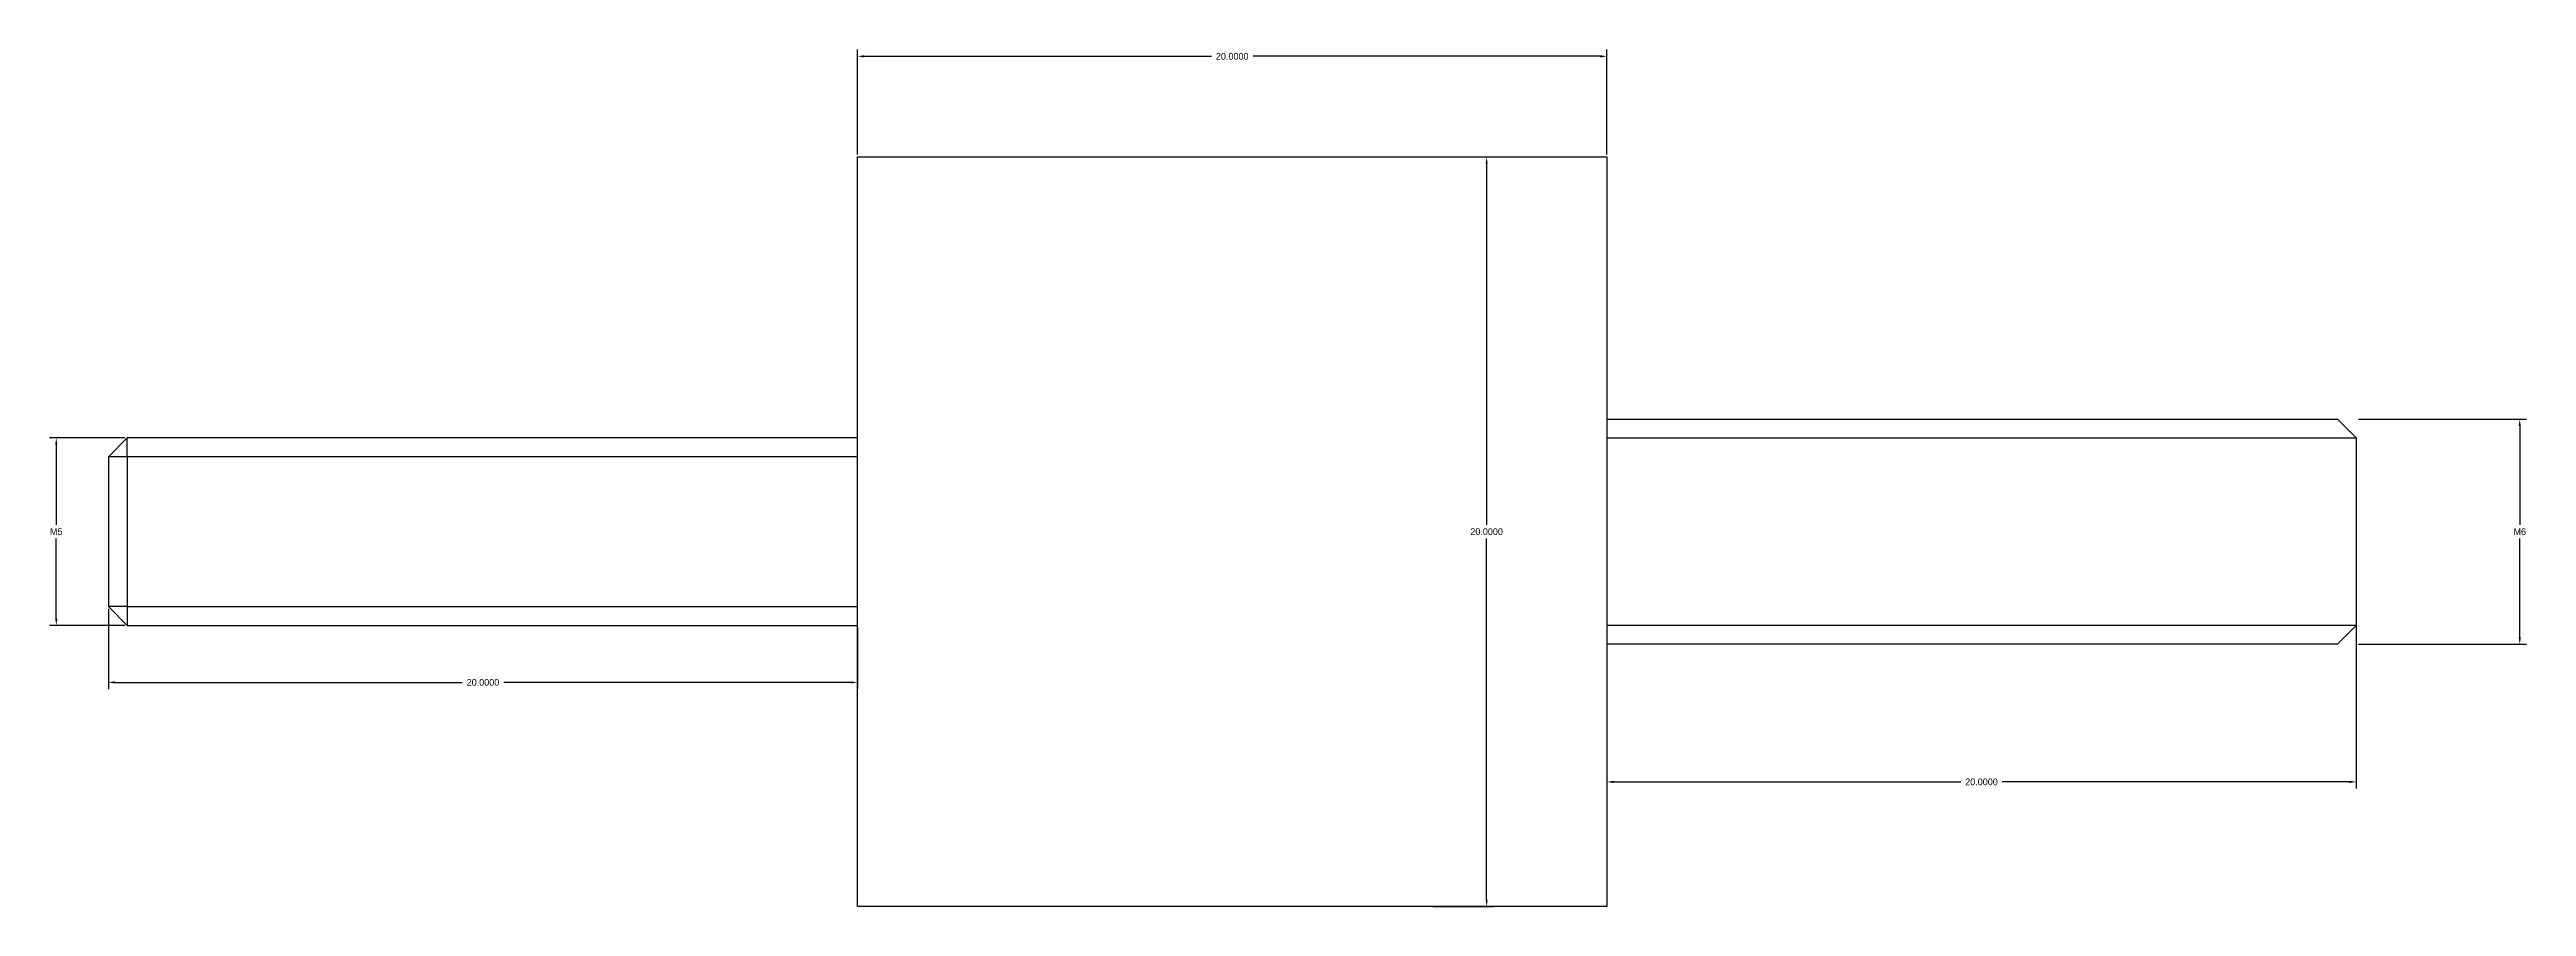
# Model space of a CAD drawing. Header units: inches. Extents: x -21.6 to 44.5, y 0 to 22.9.
import ezdxf

# ---------------------------------------------------------------- set-up
doc = ezdxf.new("R2010")
doc.units = ezdxf.units.IN
doc.header["$MEASUREMENT"] = 0
doc.dimstyles.get("Standard").update_dxf_attribs({"dimtxt": 0.18, "dimasz": 0.18, "dimexe": 0.18, "dimexo": 0.0625, "dimgap": 0.09, "dimtad": 0, "dimtih": 1, "dimtoh": 1, "dimdec": 4, "dimzin": 0, "dimdsep": 46, "dimtxsty": 'Standard', "dimcen": 0.09, "dimadec": 0, "dimazin": 0, "dimtfac": 1, "dimtdec": 4, "dimtofl": 0, "dimtmove": 0, "dimatfit": 3, "dimfxl": 1, "dimtolj": 1, "dimtzin": 0, "dimarcsym": 0})

# ---------------------------------------------------------------- blocks, each defined once
blk = doc.blocks.new('*D2')
at = {"color": 0, "lineweight": -2}
for p, q in [((40.062, 13), (44.548, 13)), ((44.368, 12.82), (44.368, 10.18)), ((44.368, 7.18), (44.368, 9.82)), ((40.062, 7), (44.548, 7))]:
    blk.add_line(p, q, dxfattribs=at)
at = {"color": 0}
for points in [[(44.338, 12.82), (44.398, 12.82), (44.368, 13)], [(44.338, 7.18), (44.398, 7.18), (44.368, 7)]]:
    blk.add_solid(points, dxfattribs=at)
at = {"layer": 'Defpoints', "color": 0}
for p in [(40, 13), (40, 7), (44.368, 7)]:
    blk.add_point(p, dxfattribs=at)
at = {"color": 0, "insert": (44.368, 10), "char_height": 0.18, "attachment_point": 5}
blk.add_mtext('\\A1;M6', dxfattribs=at)
blk = doc.blocks.new('*D4')
at = {"color": 0, "lineweight": -2}
for p, q in [((20, 9.937), (20, 3.143)), ((40, 9.937), (40, 3.143)), ((20.18, 3.323), (29.445, 3.323)), ((39.82, 3.323), (30.555, 3.323))]:
    blk.add_line(p, q, dxfattribs=at)
at = {"color": 0}
for points in [[(20.18, 3.353), (20.18, 3.293), (20, 3.323)], [(39.82, 3.353), (39.82, 3.293), (40, 3.323)]]:
    blk.add_solid(points, dxfattribs=at)
at = {"layer": 'Defpoints', "color": 0}
for p in [(20, 10), (40, 10), (20, 3.323)]:
    blk.add_point(p, dxfattribs=at)
at = {"color": 0, "insert": (30, 3.323), "char_height": 0.18, "attachment_point": 5}
blk.add_mtext('\\A1;20.0000', dxfattribs=at)
blk = doc.blocks.new('*D5')
at = {"color": 0, "lineweight": -2}
for p, q in [((15.356, 20), (16.971, 20)), ((16.791, 19.82), (16.791, 10.18)), ((16.791, 0.18), (16.791, 9.82)), ((15.356, 0), (16.971, 0))]:
    blk.add_line(p, q, dxfattribs=at)
at = {"color": 0}
for points in [[(16.761, 19.82), (16.821, 19.82), (16.791, 20)], [(16.761, 0.18), (16.821, 0.18), (16.791, 0)]]:
    blk.add_solid(points, dxfattribs=at)
at = {"layer": 'Defpoints', "color": 0}
for p in [(15.294, 20), (15.294, 0), (16.791, 0)]:
    blk.add_point(p, dxfattribs=at)
at = {"color": 0, "insert": (16.791, 10), "char_height": 0.18, "attachment_point": 5}
blk.add_mtext('\\A1;20.0000', dxfattribs=at)
blk = doc.blocks.new('*D6')
at = {"color": 0, "lineweight": -2}
for p, q in [((0, 20.062), (0, 22.865)), ((0.18, 22.685), (9.445, 22.685)), ((19.82, 22.685), (10.555, 22.685)), ((20, 20.062), (20, 22.865))]:
    blk.add_line(p, q, dxfattribs=at)
at = {"color": 0}
for points in [[(0.18, 22.715), (0.18, 22.655), (0, 22.685)], [(19.82, 22.715), (19.82, 22.655), (20, 22.685)]]:
    blk.add_solid(points, dxfattribs=at)
at = {"layer": 'Defpoints', "color": 0}
for p in [(20, 22.685), (0, 20), (20, 20)]:
    blk.add_point(p, dxfattribs=at)
at = {"color": 0, "insert": (10, 22.685), "char_height": 0.18, "attachment_point": 5}
blk.add_mtext('\\A1;20.0000', dxfattribs=at)
blk = doc.blocks.new('*D7')
at = {"color": 0, "lineweight": -2}
for p, q in [((-19.562, 12.5), (-21.57, 12.5)), ((-21.39, 12.32), (-21.39, 10.18)), ((-21.39, 7.68), (-21.39, 9.82)), ((-19.562, 7.5), (-21.57, 7.5))]:
    blk.add_line(p, q, dxfattribs=at)
at = {"color": 0}
for points in [[(-21.42, 12.32), (-21.36, 12.32), (-21.39, 12.5)], [(-21.42, 7.68), (-21.36, 7.68), (-21.39, 7.5)]]:
    blk.add_solid(points, dxfattribs=at)
at = {"layer": 'Defpoints', "color": 0}
for p in [(-21.39, 12.5), (-19.5, 12.5), (-19.5, 7.5)]:
    blk.add_point(p, dxfattribs=at)
at = {"color": 0, "insert": (-21.39, 10), "char_height": 0.18, "attachment_point": 5}
blk.add_mtext('\\A1;M5', dxfattribs=at)
blk = doc.blocks.new('*D8')
at = {"color": 0, "lineweight": -2}
for p, q in [((-20, 7.938), (-20, 5.798)), ((0, 7.438), (0, 5.798)), ((-19.82, 5.978), (-10.555, 5.978)), ((-0.18, 5.978), (-9.445, 5.978))]:
    blk.add_line(p, q, dxfattribs=at)
at = {"color": 0}
for points in [[(-19.82, 6.008), (-19.82, 5.948), (-20, 5.978)], [(-0.18, 6.008), (-0.18, 5.948), (0, 5.978)]]:
    blk.add_solid(points, dxfattribs=at)
at = {"layer": 'Defpoints', "color": 0}
for p in [(-20, 8), (0, 7.5), (0, 5.978)]:
    blk.add_point(p, dxfattribs=at)
at = {"color": 0, "insert": (-10, 5.978), "char_height": 0.18, "attachment_point": 5}
blk.add_mtext('\\A1;20.0000', dxfattribs=at)

msp = doc.modelspace()

# ---------------------------------------------------------------- linework, layer by layer
for p, q in [((0, 0), (0, 20)), ((0, 20), (20, 20)), ((20, 20), (20, 0)), ((20, 13), (39.5, 13)), ((20, 13), (20, 7)), ((39.5, 13), (40, 12.5)), ((-19.5, 12.5), (-20, 12)), ((-19.5, 12), (-20, 12)), ((-19.5, 12), (-19.5, 12.5)), ((20, 12.5), (40, 12.5)), ((40, 12.5), (40, 7.5)), ((-19.5, 8), (-20, 8)), ((-19.5, 7.5), (-20, 8)), ((-19.5, 8), (-19.5, 7.5)), ((40, 7.5), (20, 7.5)), ((39.5, 7), (40, 7.5)), ((39.5, 7), (20, 7)), ((20, 0), (0, 0))]:
    msp.add_line(p, q)
for points in [[(-20, 12), (-20, 8)], [(-19.5, 7.5), (0, 7.5), (0, 12.5), (-19.5, 12.5)], [(0, 12), (-19.5, 12), (-19.5, 8), (0, 8)]]:
    msp.add_lwpolyline(points)

# ---------------------------------------------------------------- dimensions: what is measured, and where the dimension line sits
for base, p1, p2, picture, middle in [((20, 22.68495), (0, 20), (20, 20), '*D6', (10, 22.68495)), ((20, 3.32268), (40, 10), (20, 10), '*D4', (30, 3.32268)), ((0, 5.97807), (-20, 8), (0, 7.5), '*D8', (-10, 5.97807))]:
    dim = msp.add_linear_dim(base=base, p1=p1, p2=p2, dimstyle='Standard')
    dim.commit()
    dim.dimension.update_dxf_attribs({"geometry": picture, "text_midpoint": middle})
dim = msp.add_linear_dim(base=(16.79114, 0), p1=(15.29381, 20), p2=(15.29381, 0), angle=90, dimstyle='Standard')
dim.commit()
dim.dimension.update_dxf_attribs({"geometry": '*D5', "text_midpoint": (16.79114, 10)})
for base, p1, p2, text, picture, middle in [((44.36763, 7), (40, 13), (40, 7), 'M6', '*D2', (44.36763, 10)), ((-21.38959, 12.5), (-19.5, 7.5), (-19.5, 12.5), 'M5', '*D7', (-21.38959, 10))]:
    dim = msp.add_linear_dim(base=base, p1=p1, p2=p2, angle=90, text=text, dimstyle='Standard')
    dim.commit()
    dim.dimension.update_dxf_attribs({"geometry": picture, "text_midpoint": middle})

doc.saveas('drawing.dxf')
